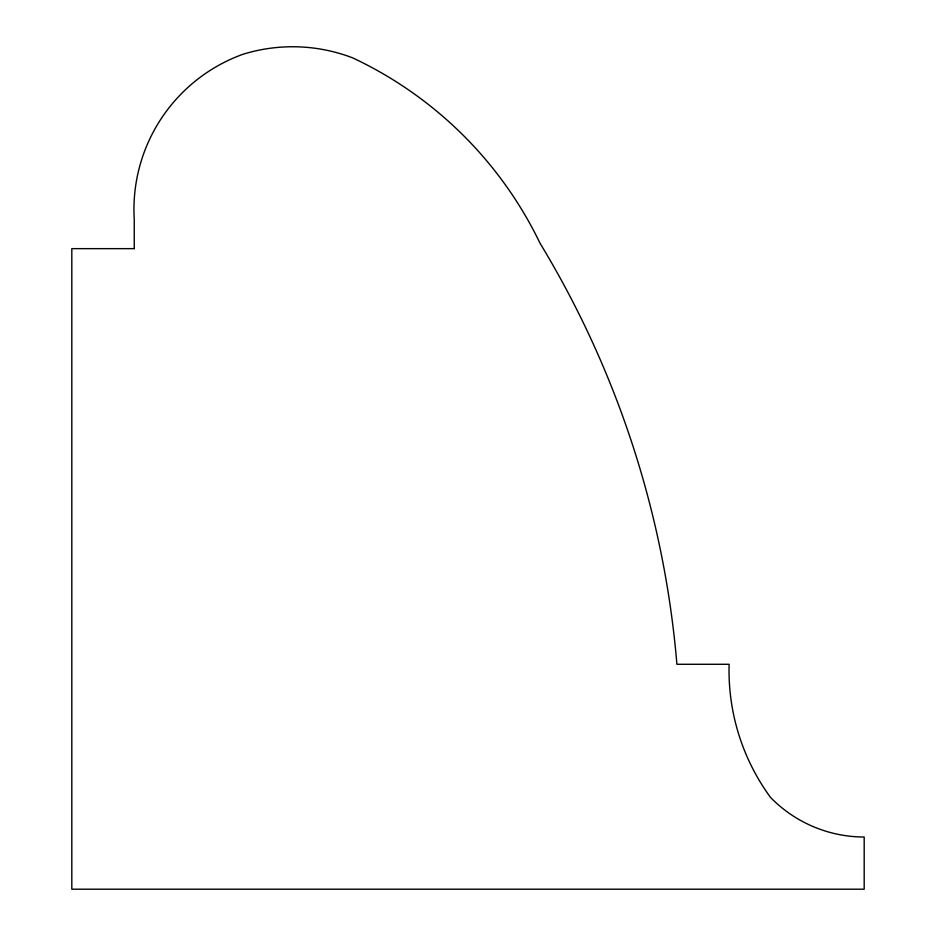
<?xml version="1.0" encoding="UTF-8"?>
<svg xmlns="http://www.w3.org/2000/svg" width="936" height="936" viewBox="0 0 936 936"><rect width="100%" height="100%" fill="white"/><g stroke="black" fill="none" stroke-linecap="round" stroke-linejoin="round"><path stroke-width="1.4" d="M134.246 248.637L71.815 248.637L71.815 889.2L864.185 889.2L864.185 837.018A131.11 131.11 0 0 1 770.539 797.437A214.824 214.824 0 0 1 729.121 664.279L676.903 664.279A968.07 968.07 0 0 0 540.037 243.231A393.693 393.693 0 0 0 352.743 57.903A167.673 167.673 0 0 0 242.892 54.3A164.993 164.993 0 0 0 134.246 219.41L134.246 248.637"/></g></svg>
